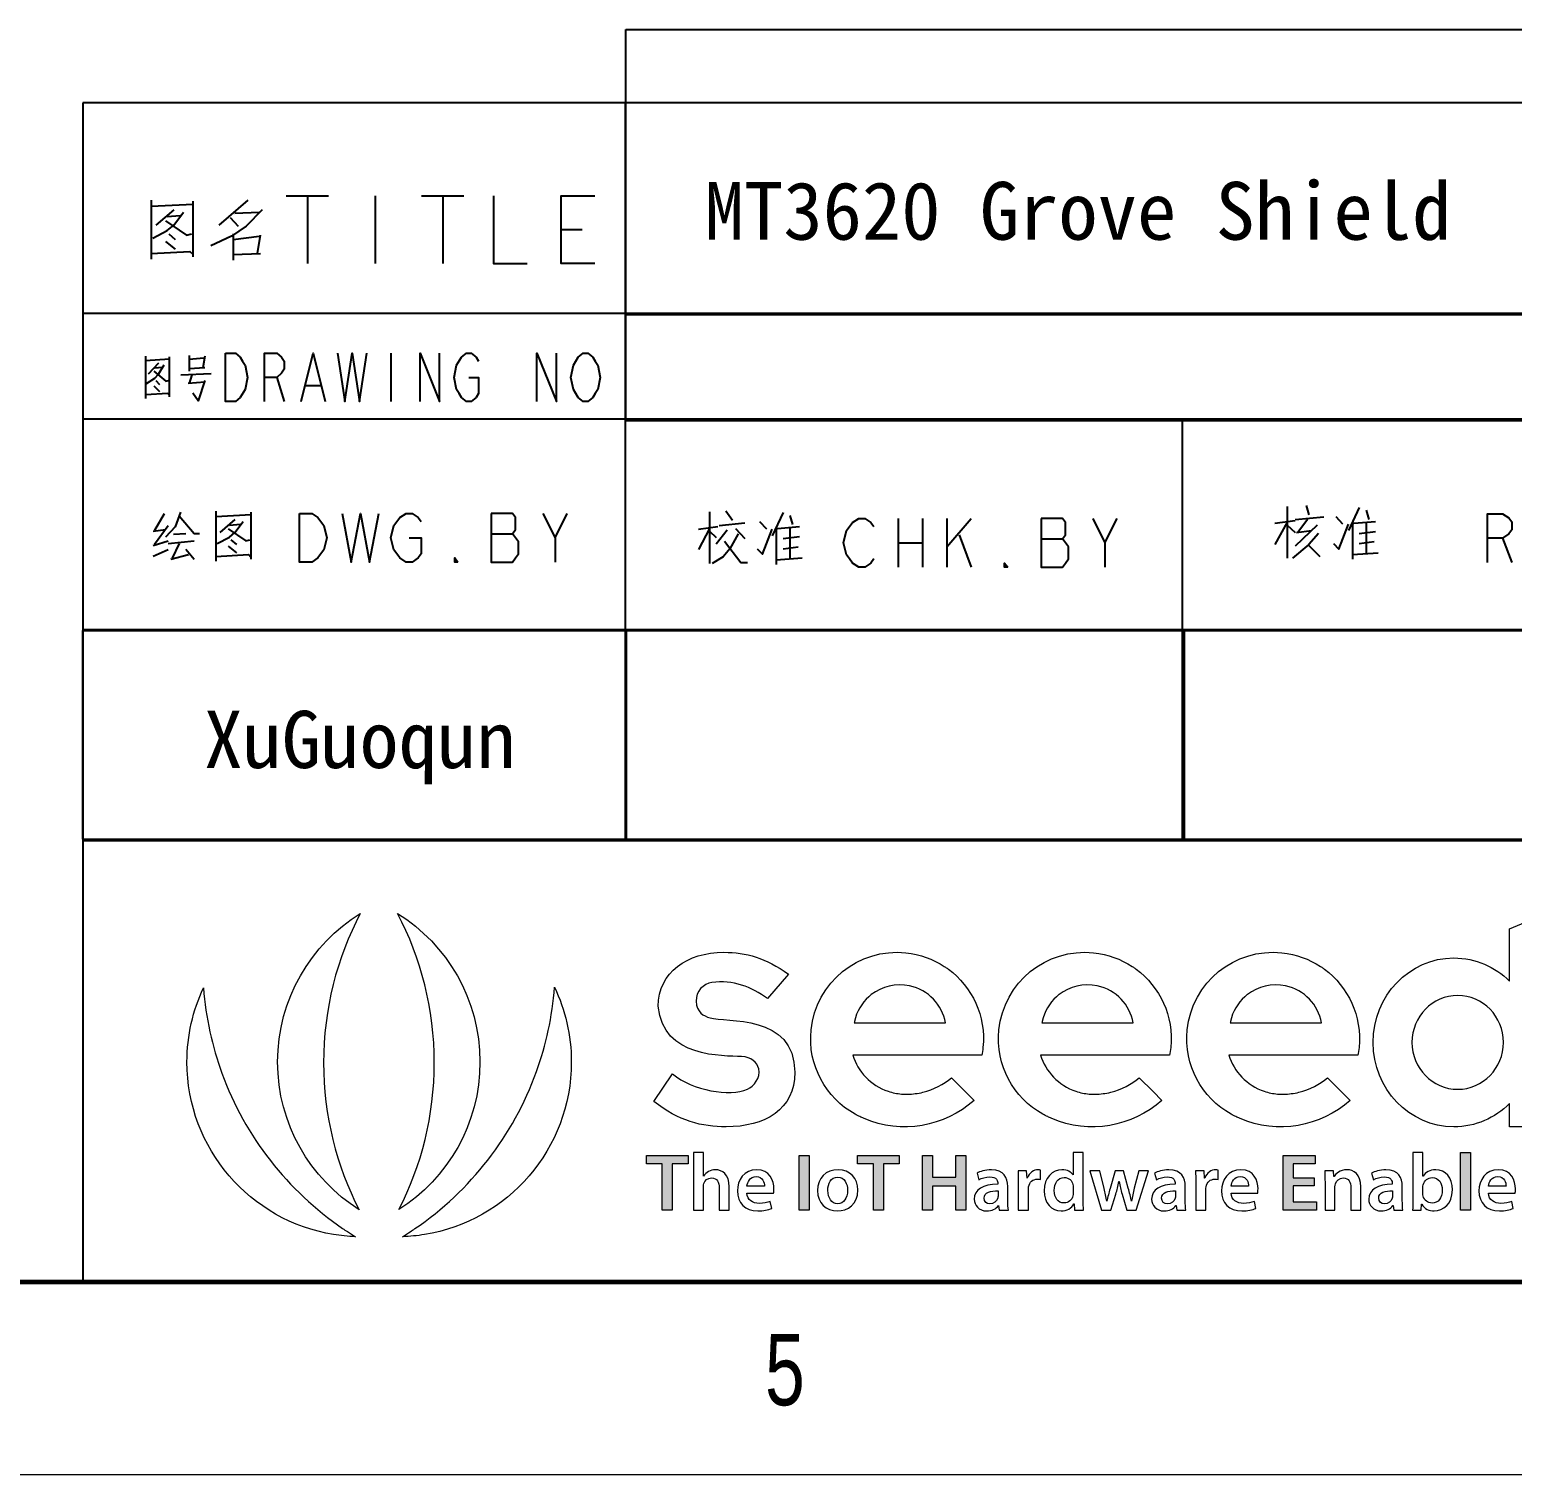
# Model space of a CAD drawing. Header units: millimetres. Extents: x 719 to 1006, y 1264 to 1464.
# Drawn here: x 917.97 to 956.47, y 1263.72 to 1301.23 of the extents above; entities that cross this region are included whole.
import ezdxf
from ezdxf.lldxf.tags import DXFTag

# ---------------------------------------------------------------- set-up
doc = ezdxf.new("R2010")
doc.units = ezdxf.units.MM
doc.layers.get('0').update_dxf_attribs({"linetype": 'CONTINUOUS'})
doc.layers.add('_U+56FE_U+5C42 1', color=7, linetype='CONTINUOUS')
doc.styles.add('SLDTEXTSTYLE0', font='TXT', dxfattribs={"width": 0.75})
tags = doc.linetypes.add('DASHED', pattern=[25.72, 12.86, -12.86]).pattern_tags.tags
tags[6:7] = [DXFTag(74, 4), DXFTag(75, 0), DXFTag(340, '0'), DXFTag(46, 0.0), DXFTag(50, 0.0), DXFTag(44, 0.0), DXFTag(45, 0.0)]
tags[4:5] = [DXFTag(74, 4), DXFTag(75, 0), DXFTag(340, '0'), DXFTag(46, 0.0), DXFTag(50, 0.0), DXFTag(44, 0.0), DXFTag(45, 0.0)]

# ---------------------------------------------------------------- blocks, each defined once
blk = doc.blocks.new('*T46')
at = {"color": 0, "linetype": 'Continuous', "lineweight": -2}
for p, q in [((0, 10.149), (28.9, 10.149)), ((0, 2.749), (0, 10.149)), ((28.9, 2.749), (28.9, 10.149)), ((0, 0), (0, 2.749)), ((0, 2.749), (28.9, 2.749)), ((28.9, 0), (28.9, 2.749)), ((0, 0), (28.9, 0))]:
    blk.add_line(p, q, dxfattribs=at)
at = {"color": 0, "linetype": 'Continuous', "char_height": 0.18, "width": 28.81102, "attachment_point": 4}
for s, insert in [('{\\Ftxt.shx|c134;\\W18.400000;\\H2.000000; }', (0.045, 6.449)), ('{\\Ftxt.shx|c134;\\W0.800000;\\H1.700000; }', (0.045, 1.374))]:
    blk.add_mtext(s, dxfattribs=dict(at, insert=insert))
blk = doc.blocks.new('*T49')
at = {"color": 0, "linetype": 'Continuous', "lineweight": -2}
for p, q in [((0, 5.423), (14.116, 5.423)), ((0, 0), (0, 5.423)), ((14.116, 5.423), (28.603, 5.423)), ((14.116, 0), (14.116, 5.423)), ((28.603, 5.423), (43.016, 5.423)), ((28.603, 0), (28.603, 5.423)), ((43.016, 0), (43.016, 5.423)), ((0, 0), (14.116, 0)), ((14.116, 0), (28.603, 0)), ((28.603, 0), (43.016, 0))]:
    blk.add_line(p, q, dxfattribs=at)
at = {"color": 0, "linetype": 'Continuous', "insert": (28.648, 5.379), "char_height": 0.18, "width": 14.32379, "attachment_point": 1}
blk.add_mtext('{\\Ftxt.shx|c134;\\W0.800000;\\H3.000000; }', dxfattribs=at)
blk = doc.blocks.new('block 8')
at = {"layer": '_U+56FE_U+5C42 1'}
h = blk.add_hatch(color=148, dxfattribs=at)
h.dxf.hatch_style = 2
h.paths.add_polyline_path([(-15.67, -312.93), (-22.31, -312.93), (-22.31, -309.4), (-4.75, -309.4), (-4.75, -312.93), (-11.45, -312.93), (-11.45, -332.36), (-15.67, -332.36)])
h = blk.add_hatch(color=148, dxfattribs=at)
h.dxf.hatch_style = 2
h.paths.add_polyline_path([(46.22, -309.4), (46.22, -332.36), (42, -332.36), (42, -309.4)])
h = blk.add_hatch(color=148, dxfattribs=at)
h.dxf.hatch_style = 2
h.paths.add_polyline_path([(73.32, -312.93), (66.68, -312.93), (66.68, -309.4), (84.24, -309.4), (84.24, -312.93), (77.53, -312.93), (77.53, -332.36), (73.32, -332.36)])
h = blk.add_hatch(color=148, dxfattribs=at)
h.dxf.hatch_style = 2
h.paths.add_polyline_path([(98.2, -309.4), (98.2, -318.57), (108.04, -318.57), (108.04, -309.4), (112.26, -309.4), (112.26, -332.36), (108.04, -332.36), (108.04, -322.23), (98.2, -322.23), (98.2, -332.36), (93.98, -332.36), (93.98, -309.4)])
h = blk.add_hatch(color=148, dxfattribs=at)
h.dxf.hatch_style = 2
h.paths.add_polyline_path([(259.04, -322.18), (250.28, -322.18), (250.28, -328.9), (260.07, -328.9), (260.07, -332.36), (246.06, -332.36), (246.06, -309.4), (259.56, -309.4), (259.56, -312.86), (250.28, -312.86), (250.28, -318.75), (259.04, -318.75)])
h = blk.add_hatch(color=148, dxfattribs=at)
h.dxf.hatch_style = 2
h.paths.add_polyline_path([(320.82, -308.15), (325.03, -308.15), (325.03, -332.36), (320.82, -332.36)])
at = {"layer": '_U+56FE_U+5C42 1', "lineweight": 0}
for points in [[(-15.67, -312.93), (-22.31, -312.93), (-22.31, -309.4), (-4.75, -309.4), (-4.75, -312.93), (-11.45, -312.93), (-11.45, -332.36), (-15.67, -332.36), (-15.67, -312.93)], [(46.22, -309.4), (46.22, -332.36), (42, -332.36), (42, -309.4), (46.22, -309.4)], [(73.32, -312.93), (66.68, -312.93), (66.68, -309.4), (84.24, -309.4), (84.24, -312.93), (77.53, -312.93), (77.53, -332.36), (73.32, -332.36), (73.32, -312.93)], [(98.2, -309.4), (98.2, -318.57), (108.04, -318.57), (108.04, -309.4), (112.26, -309.4), (112.26, -332.36), (108.04, -332.36), (108.04, -322.23), (98.2, -322.23), (98.2, -332.36), (93.98, -332.36), (93.98, -309.4), (98.2, -309.4)], [(259.04, -322.18), (250.28, -322.18), (250.28, -328.9), (260.07, -328.9), (260.07, -332.36), (246.06, -332.36), (246.06, -309.4), (259.56, -309.4), (259.56, -312.86), (250.28, -312.86), (250.28, -318.75), (259.04, -318.75), (259.04, -322.18)], [(320.82, -308.15), (325.03, -308.15), (325.03, -332.36), (320.82, -332.36), (320.82, -308.15)]]:
    blk.add_lwpolyline(points, dxfattribs=at)
for points, knots in [([(-2.57, -308.15), (-2.57, -308.15), (1.64, -308.15), (1.64, -308.15), (1.64, -308.15), (1.64, -318.05), (1.64, -318.05), (1.64, -318.05), (1.71, -318.05), (1.71, -318.05), (2.24, -317.26), (2.94, -316.62), (3.82, -316.14), (4.64, -315.67), (5.66, -315.39), (6.7, -315.39), (9.53, -315.39), (12.56, -317.25), (12.56, -322.62), (12.56, -322.62), (12.56, -332.36), (12.56, -332.36), (12.56, -332.36), (8.34, -332.36), (8.34, -332.36), (8.34, -332.36), (8.34, -323.09), (8.34, -323.09), (8.34, -320.66), (7.46, -318.83), (5.11, -318.83), (3.45, -318.83), (2.29, -319.95), (1.83, -321.19), (1.68, -321.55), (1.64, -322), (1.64, -322.46), (1.64, -322.46), (1.64, -332.36), (1.64, -332.36), (1.64, -332.36), (-2.57, -332.36), (-2.57, -332.36), (-2.57, -332.36), (-2.57, -308.15), (-2.57, -308.15)], [0, 0, 0, 0, 1, 1, 1, 2, 2, 2, 3, 3, 3, 4, 4, 4, 5, 5, 5, 6, 6, 6, 7, 7, 7, 8, 8, 8, 9, 9, 9, 10, 10, 10, 11, 11, 11, 12, 12, 12, 13, 13, 13, 14, 14, 14, 15, 15, 15, 15]), ([(161.74, -308.15), (161.74, -308.15), (161.74, -327.7), (161.74, -327.7), (161.74, -329.41), (161.8, -331.24), (161.88, -332.36), (161.88, -332.36), (158.13, -332.36), (158.13, -332.36), (158.13, -332.36), (157.94, -329.71), (157.94, -329.71), (157.94, -329.71), (157.86, -329.71), (157.86, -329.71), (156.86, -331.59), (154.83, -332.74), (152.41, -332.74), (148.43, -332.74), (145.25, -329.37), (145.25, -324.26), (145.22, -318.71), (148.72, -315.39), (152.76, -315.39), (155.06, -315.39), (156.71, -316.34), (157.46, -317.57), (157.46, -317.57), (157.53, -317.57), (157.53, -317.57), (157.53, -317.57), (157.53, -308.15), (157.53, -308.15), (157.53, -308.15), (161.74, -308.15), (161.74, -308.15)], [0, 0, 0, 0, 1, 1, 1, 2, 2, 2, 3, 3, 3, 4, 4, 4, 5, 5, 5, 6, 6, 6, 7, 7, 7, 8, 8, 8, 9, 9, 9, 10, 10, 10, 11, 11, 11, 12, 12, 12, 12]), ([(300.57, -332.36), (300.65, -331.25), (300.71, -329.41), (300.71, -327.7), (300.71, -327.7), (300.71, -308.15), (300.71, -308.15), (300.71, -308.15), (304.92, -308.15), (304.92, -308.15), (304.92, -308.15), (304.92, -318.07), (304.92, -318.07), (304.92, -318.07), (304.99, -318.07), (304.99, -318.07), (306.01, -316.44), (307.85, -315.39), (310.35, -315.39), (314.43, -315.39), (317.37, -318.75), (317.34, -323.81), (317.34, -329.77), (313.51, -332.74), (309.73, -332.74), (307.57, -332.74), (305.65, -331.92), (304.43, -329.85), (304.43, -329.85), (304.36, -329.85), (304.36, -329.85), (304.36, -329.85), (304.17, -332.36), (304.17, -332.36), (304.17, -332.36), (300.57, -332.36), (300.57, -332.36)], [0, 0, 0, 0, 1, 1, 1, 2, 2, 2, 3, 3, 3, 4, 4, 4, 5, 5, 5, 6, 6, 6, 7, 7, 7, 8, 8, 8, 9, 9, 9, 10, 10, 10, 11, 11, 11, 12, 12, 12, 12]), ([(20.02, -325.23), (20.13, -328.22), (22.48, -329.54), (25.19, -329.54), (27.14, -329.54), (28.53, -329.24), (29.82, -328.77), (29.82, -328.77), (30.44, -331.66), (30.44, -331.66), (29.01, -332.27), (27.03, -332.72), (24.59, -332.72), (19.17, -332.72), (15.98, -329.39), (15.98, -324.31), (15.98, -319.76), (18.77, -315.39), (24.16, -315.39), (29.62, -315.39), (31.37, -319.87), (31.37, -323.48), (31.37, -324.25), (31.3, -324.88), (31.22, -325.23), (31.22, -325.23), (20.02, -325.23), (20.02, -325.23)], [0, 0, 0, 0, 1, 1, 1, 2, 2, 2, 3, 3, 3, 4, 4, 4, 5, 5, 5, 6, 6, 6, 7, 7, 7, 8, 8, 8, 9, 9, 9, 9]), ([(27.4, -322.3), (27.42, -320.8), (26.76, -318.26), (23.9, -318.26), (21.28, -318.26), (20.2, -320.61), (20.01, -322.3), (20.01, -322.3), (27.4, -322.3), (27.4, -322.3)], [0, 0, 0, 0, 1, 1, 1, 2, 2, 2, 3, 3, 3, 3]), ([(66.76, -323.9), (66.76, -329.98), (62.45, -332.74), (58.15, -332.74), (53.44, -332.74), (49.77, -329.5), (49.77, -324.19), (49.77, -318.77), (53.38, -315.39), (58.44, -315.39), (63.43, -315.39), (66.76, -318.89), (66.76, -323.9)], [0, 0, 0, 0, 1, 1, 1, 2, 2, 2, 3, 3, 3, 4, 4, 4, 4]), ([(54.11, -324.08), (54.11, -327.29), (55.74, -329.68), (58.29, -329.68), (60.71, -329.68), (62.43, -327.39), (62.43, -324.03), (62.43, -321.41), (61.25, -318.45), (58.32, -318.45), (55.34, -318.45), (54.11, -321.31), (54.11, -324.08)], [0, 0, 0, 0, 1, 1, 1, 2, 2, 2, 3, 3, 3, 4, 4, 4, 4]), ([(126.39, -332.36), (126.39, -332.36), (126.1, -330.51), (126.1, -330.51), (126.1, -330.51), (126, -330.51), (126, -330.51), (124.99, -331.82), (123.24, -332.74), (121.07, -332.74), (117.67, -332.74), (115.8, -330.32), (115.8, -327.8), (115.8, -323.62), (119.54, -321.49), (125.72, -321.52), (125.72, -321.52), (125.72, -321.25), (125.72, -321.25), (125.72, -320.18), (125.3, -318.35), (122.33, -318.36), (120.69, -318.36), (118.96, -318.89), (117.82, -319.61), (117.82, -319.61), (116.99, -316.88), (116.99, -316.88), (118.25, -316.11), (120.42, -315.39), (123.05, -315.39), (128.4, -315.39), (129.93, -318.76), (129.93, -322.41), (129.93, -322.41), (129.93, -328.36), (129.93, -328.36), (129.93, -329.87), (130.01, -331.34), (130.19, -332.36), (130.19, -332.36), (126.39, -332.36), (126.39, -332.36)], [0, 0, 0, 0, 1, 1, 1, 2, 2, 2, 3, 3, 3, 4, 4, 4, 5, 5, 5, 6, 6, 6, 7, 7, 7, 8, 8, 8, 9, 9, 9, 10, 10, 10, 11, 11, 11, 12, 12, 12, 13, 13, 13, 14, 14, 14, 14]), ([(134.4, -321.13), (134.4, -318.88), (134.36, -317.25), (134.27, -315.77), (134.27, -315.77), (137.91, -315.77), (137.91, -315.77), (137.91, -315.77), (138.07, -318.95), (138.07, -318.95), (138.07, -318.95), (138.19, -318.95), (138.19, -318.95), (139.01, -316.59), (140.96, -315.39), (142.77, -315.39), (143.18, -315.39), (143.42, -315.41), (143.76, -315.49), (143.76, -315.49), (143.76, -319.45), (143.76, -319.45), (143.39, -319.37), (143.02, -319.33), (142.51, -319.33), (140.49, -319.33), (139.1, -320.6), (138.72, -322.51), (138.65, -322.88), (138.62, -323.32), (138.62, -323.76), (138.62, -323.76), (138.62, -332.36), (138.62, -332.36), (138.62, -332.36), (134.4, -332.36), (134.4, -332.36), (134.4, -332.36), (134.4, -321.13), (134.4, -321.13)], [0, 0, 0, 0, 1, 1, 1, 2, 2, 2, 3, 3, 3, 4, 4, 4, 5, 5, 5, 6, 6, 6, 7, 7, 7, 8, 8, 8, 9, 9, 9, 10, 10, 10, 11, 11, 11, 12, 12, 12, 13, 13, 13, 13]), ([(157.53, -322.7), (157.53, -322.37), (157.51, -321.95), (157.44, -321.61), (157.06, -319.98), (155.69, -318.65), (153.78, -318.65), (151.04, -318.65), (149.52, -321.02), (149.52, -324.1), (149.52, -327.14), (151.05, -329.37), (153.73, -329.37), (155.48, -329.37), (156.98, -328.17), (157.41, -326.35), (157.5, -325.98), (157.53, -325.56), (157.53, -325.12), (157.53, -325.12), (157.53, -322.7), (157.53, -322.7)], [0, 0, 0, 0, 1, 1, 1, 2, 2, 2, 3, 3, 3, 4, 4, 4, 5, 5, 5, 6, 6, 6, 7, 7, 7, 7]), ([(168.8, -315.77), (168.8, -315.77), (170.55, -323.29), (170.55, -323.29), (170.95, -325.06), (171.33, -326.86), (171.64, -328.68), (171.64, -328.68), (171.71, -328.68), (171.71, -328.68), (172.06, -326.88), (172.58, -325.03), (173.06, -323.32), (173.06, -323.32), (175.25, -315.77), (175.25, -315.77), (175.25, -315.77), (178.67, -315.77), (178.67, -315.77), (178.67, -315.77), (180.75, -323.13), (180.75, -323.13), (181.27, -325.06), (181.74, -326.88), (182.09, -328.68), (182.09, -328.68), (182.17, -328.68), (182.17, -328.68), (182.43, -326.88), (182.82, -325.06), (183.29, -323.13), (183.29, -323.13), (185.14, -315.77), (185.14, -315.77), (185.14, -315.77), (189.28, -315.77), (189.28, -315.77), (189.28, -315.77), (184.04, -332.36), (184.04, -332.36), (184.04, -332.36), (180.12, -332.36), (180.12, -332.36), (180.12, -332.36), (178.12, -325.61), (178.12, -325.61), (177.61, -323.87), (177.23, -322.31), (176.85, -320.29), (176.85, -320.29), (176.78, -320.29), (176.78, -320.29), (176.42, -322.34), (176, -323.96), (175.51, -325.6), (175.51, -325.6), (173.38, -332.36), (173.38, -332.36), (173.38, -332.36), (169.45, -332.36), (169.45, -332.36), (169.45, -332.36), (164.51, -315.77), (164.51, -315.77), (164.51, -315.77), (168.8, -315.77), (168.8, -315.77)], [0, 0, 0, 0, 1, 1, 1, 2, 2, 2, 3, 3, 3, 4, 4, 4, 5, 5, 5, 6, 6, 6, 7, 7, 7, 8, 8, 8, 9, 9, 9, 10, 10, 10, 11, 11, 11, 12, 12, 12, 13, 13, 13, 14, 14, 14, 15, 15, 15, 16, 16, 16, 17, 17, 17, 18, 18, 18, 19, 19, 19, 20, 20, 20, 21, 21, 21, 22, 22, 22, 22]), ([(201.19, -332.36), (201.19, -332.36), (200.9, -330.51), (200.9, -330.51), (200.9, -330.51), (200.8, -330.51), (200.8, -330.51), (199.79, -331.82), (198.04, -332.74), (195.87, -332.74), (192.47, -332.74), (190.6, -330.32), (190.6, -327.8), (190.6, -323.62), (194.33, -321.49), (200.52, -321.52), (200.52, -321.52), (200.52, -321.25), (200.52, -321.25), (200.52, -320.18), (200.1, -318.35), (197.12, -318.36), (195.49, -318.36), (193.76, -318.89), (192.62, -319.61), (192.62, -319.61), (191.78, -316.88), (191.78, -316.88), (193.05, -316.11), (195.21, -315.39), (197.84, -315.39), (203.2, -315.39), (204.73, -318.76), (204.73, -322.41), (204.73, -322.41), (204.73, -328.36), (204.73, -328.36), (204.73, -329.87), (204.81, -331.34), (204.99, -332.36), (204.99, -332.36), (201.19, -332.36), (201.19, -332.36)], [0, 0, 0, 0, 1, 1, 1, 2, 2, 2, 3, 3, 3, 4, 4, 4, 5, 5, 5, 6, 6, 6, 7, 7, 7, 8, 8, 8, 9, 9, 9, 10, 10, 10, 11, 11, 11, 12, 12, 12, 13, 13, 13, 14, 14, 14, 14]), ([(209.2, -321.13), (209.2, -318.88), (209.16, -317.25), (209.06, -315.77), (209.06, -315.77), (212.71, -315.77), (212.71, -315.77), (212.71, -315.77), (212.87, -318.95), (212.87, -318.95), (212.87, -318.95), (212.98, -318.95), (212.98, -318.95), (213.81, -316.59), (215.76, -315.39), (217.56, -315.39), (217.98, -315.39), (218.22, -315.41), (218.56, -315.49), (218.56, -315.49), (218.56, -319.45), (218.56, -319.45), (218.19, -319.37), (217.82, -319.33), (217.31, -319.33), (215.29, -319.33), (213.9, -320.6), (213.52, -322.51), (213.45, -322.88), (213.42, -323.32), (213.42, -323.76), (213.42, -323.76), (213.42, -332.36), (213.42, -332.36), (213.42, -332.36), (209.2, -332.36), (209.2, -332.36), (209.2, -332.36), (209.2, -321.13), (209.2, -321.13)], [0, 0, 0, 0, 1, 1, 1, 2, 2, 2, 3, 3, 3, 4, 4, 4, 5, 5, 5, 6, 6, 6, 7, 7, 7, 8, 8, 8, 9, 9, 9, 10, 10, 10, 11, 11, 11, 12, 12, 12, 13, 13, 13, 13]), ([(224.08, -325.23), (224.19, -328.22), (226.54, -329.54), (229.25, -329.54), (231.2, -329.54), (232.59, -329.24), (233.88, -328.77), (233.88, -328.77), (234.5, -331.66), (234.5, -331.66), (233.07, -332.27), (231.09, -332.72), (228.65, -332.72), (223.23, -332.72), (220.04, -329.39), (220.04, -324.31), (220.04, -319.76), (222.83, -315.39), (228.22, -315.39), (233.68, -315.39), (235.43, -319.87), (235.43, -323.48), (235.43, -324.25), (235.36, -324.88), (235.28, -325.23), (235.28, -325.23), (224.08, -325.23), (224.08, -325.23)], [0, 0, 0, 0, 1, 1, 1, 2, 2, 2, 3, 3, 3, 4, 4, 4, 5, 5, 5, 6, 6, 6, 7, 7, 7, 8, 8, 8, 9, 9, 9, 9]), ([(231.46, -322.3), (231.48, -320.8), (230.82, -318.26), (227.96, -318.26), (225.34, -318.26), (224.26, -320.61), (224.07, -322.3), (224.07, -322.3), (231.46, -322.3), (231.46, -322.3)], [0, 0, 0, 0, 1, 1, 1, 2, 2, 2, 3, 3, 3, 3]), ([(263.66, -320.71), (263.66, -318.8), (263.6, -317.21), (263.52, -315.77), (263.52, -315.77), (267.2, -315.77), (267.2, -315.77), (267.2, -315.77), (267.41, -318.28), (267.41, -318.28), (267.41, -318.28), (267.51, -318.28), (267.51, -318.28), (268.24, -317), (270.05, -315.39), (272.84, -315.39), (275.74, -315.39), (278.79, -317.25), (278.79, -322.54), (278.79, -322.54), (278.79, -332.36), (278.79, -332.36), (278.79, -332.36), (274.58, -332.36), (274.58, -332.36), (274.58, -332.36), (274.58, -323.04), (274.58, -323.04), (274.58, -320.64), (273.68, -318.82), (271.37, -318.82), (269.67, -318.82), (268.51, -320.01), (268.07, -321.29), (267.94, -321.63), (267.87, -322.14), (267.87, -322.62), (267.87, -322.62), (267.87, -332.36), (267.87, -332.36), (267.87, -332.36), (263.66, -332.36), (263.66, -332.36), (263.66, -332.36), (263.66, -320.71), (263.66, -320.71)], [0, 0, 0, 0, 1, 1, 1, 2, 2, 2, 3, 3, 3, 4, 4, 4, 5, 5, 5, 6, 6, 6, 7, 7, 7, 8, 8, 8, 9, 9, 9, 10, 10, 10, 11, 11, 11, 12, 12, 12, 13, 13, 13, 14, 14, 14, 15, 15, 15, 15]), ([(292.7, -332.36), (292.7, -332.36), (292.41, -330.51), (292.41, -330.51), (292.41, -330.51), (292.31, -330.51), (292.31, -330.51), (291.3, -331.82), (289.54, -332.74), (287.37, -332.74), (283.98, -332.74), (282.11, -330.32), (282.11, -327.8), (282.11, -323.62), (285.84, -321.49), (292.03, -321.52), (292.03, -321.52), (292.03, -321.25), (292.03, -321.25), (292.03, -320.18), (291.61, -318.35), (288.63, -318.36), (286.99, -318.36), (285.27, -318.89), (284.13, -319.61), (284.13, -319.61), (283.29, -316.88), (283.29, -316.88), (284.56, -316.11), (286.72, -315.39), (289.35, -315.39), (294.71, -315.39), (296.24, -318.76), (296.24, -322.41), (296.24, -322.41), (296.24, -328.36), (296.24, -328.36), (296.24, -329.87), (296.32, -331.34), (296.5, -332.36), (296.5, -332.36), (292.7, -332.36), (292.7, -332.36)], [0, 0, 0, 0, 1, 1, 1, 2, 2, 2, 3, 3, 3, 4, 4, 4, 5, 5, 5, 6, 6, 6, 7, 7, 7, 8, 8, 8, 9, 9, 9, 10, 10, 10, 11, 11, 11, 12, 12, 12, 13, 13, 13, 14, 14, 14, 14]), ([(304.92, -325.46), (304.92, -325.81), (304.96, -326.15), (305.03, -326.45), (305.47, -328.15), (306.94, -329.41), (308.79, -329.41), (311.44, -329.41), (313.06, -327.33), (313.06, -323.98), (313.06, -321.06), (311.63, -318.66), (308.83, -318.66), (307.11, -318.66), (305.52, -319.88), (305.06, -321.76), (304.98, -322.08), (304.92, -322.44), (304.92, -322.84), (304.92, -322.84), (304.92, -325.46), (304.92, -325.46)], [0, 0, 0, 0, 1, 1, 1, 2, 2, 2, 3, 3, 3, 4, 4, 4, 5, 5, 5, 6, 6, 6, 7, 7, 7, 7]), ([(332.58, -325.23), (332.7, -328.22), (335.04, -329.54), (337.75, -329.54), (339.71, -329.54), (341.1, -329.24), (342.38, -328.77), (342.38, -328.77), (343.01, -331.66), (343.01, -331.66), (341.57, -332.27), (339.59, -332.72), (337.16, -332.72), (331.73, -332.72), (328.55, -329.39), (328.55, -324.31), (328.55, -319.76), (331.33, -315.39), (336.73, -315.39), (342.18, -315.39), (343.94, -319.87), (343.94, -323.48), (343.94, -324.25), (343.87, -324.88), (343.79, -325.23), (343.79, -325.23), (332.58, -325.23), (332.58, -325.23)], [0, 0, 0, 0, 1, 1, 1, 2, 2, 2, 3, 3, 3, 4, 4, 4, 5, 5, 5, 6, 6, 6, 7, 7, 7, 8, 8, 8, 9, 9, 9, 9]), ([(339.97, -322.3), (339.99, -320.8), (339.33, -318.26), (336.47, -318.26), (333.85, -318.26), (332.76, -320.61), (332.57, -322.3), (332.57, -322.3), (339.97, -322.3), (339.97, -322.3)], [0, 0, 0, 0, 1, 1, 1, 2, 2, 2, 3, 3, 3, 3]), ([(347.33, -321.13), (347.33, -318.88), (347.29, -317.25), (347.2, -315.77), (347.2, -315.77), (350.84, -315.77), (350.84, -315.77), (350.84, -315.77), (351, -318.95), (351, -318.95), (351, -318.95), (351.12, -318.95), (351.12, -318.95), (351.94, -316.59), (353.89, -315.39), (355.7, -315.39), (356.11, -315.39), (356.35, -315.41), (356.69, -315.49), (356.69, -315.49), (356.69, -319.45), (356.69, -319.45), (356.33, -319.37), (355.96, -319.33), (355.44, -319.33), (353.42, -319.33), (352.03, -320.6), (351.66, -322.51), (351.58, -322.88), (351.55, -323.32), (351.55, -323.76), (351.55, -323.76), (351.55, -332.36), (351.55, -332.36), (351.55, -332.36), (347.33, -332.36), (347.33, -332.36), (347.33, -332.36), (347.33, -321.13), (347.33, -321.13)], [0, 0, 0, 0, 1, 1, 1, 2, 2, 2, 3, 3, 3, 4, 4, 4, 5, 5, 5, 6, 6, 6, 7, 7, 7, 8, 8, 8, 9, 9, 9, 10, 10, 10, 11, 11, 11, 12, 12, 12, 13, 13, 13, 13]), ([(125.84, -324.24), (122.83, -324.2), (119.99, -324.83), (119.99, -327.35), (119.99, -328.96), (121.05, -329.73), (122.4, -329.73), (124.1, -329.73), (125.31, -328.63), (125.72, -327.42), (125.81, -327.13), (125.84, -326.8), (125.84, -326.51), (125.84, -326.51), (125.84, -324.24), (125.84, -324.24)], [0, 0, 0, 0, 1, 1, 1, 2, 2, 2, 3, 3, 3, 4, 4, 4, 5, 5, 5, 5]), ([(200.63, -324.24), (197.62, -324.2), (194.78, -324.83), (194.78, -327.35), (194.78, -328.96), (195.85, -329.73), (197.19, -329.73), (198.89, -329.73), (200.11, -328.63), (200.52, -327.42), (200.61, -327.13), (200.63, -326.8), (200.63, -326.51), (200.63, -326.51), (200.63, -324.24), (200.63, -324.24)], [0, 0, 0, 0, 1, 1, 1, 2, 2, 2, 3, 3, 3, 4, 4, 4, 5, 5, 5, 5]), ([(292.14, -324.24), (289.13, -324.2), (286.29, -324.83), (286.29, -327.35), (286.29, -328.96), (287.36, -329.73), (288.7, -329.73), (290.4, -329.73), (291.62, -328.63), (292.03, -327.42), (292.12, -327.13), (292.14, -326.8), (292.14, -326.51), (292.14, -326.51), (292.14, -324.24), (292.14, -324.24)], [0, 0, 0, 0, 1, 1, 1, 2, 2, 2, 3, 3, 3, 4, 4, 4, 5, 5, 5, 5])]:
    blk.add_open_spline(points, degree=3, knots=knots, dxfattribs=at)
blk = doc.blocks.new('block 7')
at = {"layer": '_U+56FE_U+5C42 1'}
blk.add_blockref('block 8', (0, 0), dxfattribs=at)
blk = doc.blocks.new('block 9')
at = {"layer": '_U+56FE_U+5C42 1', "lineweight": 0}
for points, knots in [([(-177.79, -269.94), (-177.79, -296.16), (-164.09, -319.16), (-143.48, -332.23), (-153.03, -313.66), (-158.42, -292.6), (-158.42, -270.28), (-158.42, -247.55), (-152.82, -226.13), (-142.94, -207.31), (-163.85, -220.32), (-177.79, -243.5), (-177.79, -269.94)], [0, 0, 0, 0, 1, 1, 1, 2, 2, 2, 3, 3, 3, 4, 4, 4, 4]), ([(-92.51, -269.94), (-92.51, -243.56), (-106.38, -220.42), (-127.22, -207.4), (-117.36, -226.2), (-111.77, -247.59), (-111.77, -270.28), (-111.77, -292.57), (-117.15, -313.59), (-126.67, -332.14), (-106.14, -319.05), (-92.51, -296.1), (-92.51, -269.94)], [0, 0, 0, 0, 1, 1, 1, 2, 2, 2, 3, 3, 3, 4, 4, 4, 4]), ([(-150.44, -340.08), (-173.54, -324.25), (-191.5, -301.46), (-201.28, -274.73), (-205.43, -263.36), (-208.1, -251.29), (-209.07, -238.75), (-213.51, -248.22), (-216, -258.79), (-216, -269.94), (-216, -306.58), (-189.27, -336.96), (-154.25, -342.68), (-151.24, -343.17), (-148.17, -343.48), (-145.04, -343.59), (-146.16, -342.9), (-147.27, -342.19), (-148.36, -341.47), (-149.06, -341.01), (-149.75, -340.55), (-150.44, -340.08)], [0, 0, 0, 0, 1, 1, 1, 2, 2, 2, 3, 3, 3, 4, 4, 4, 5, 5, 5, 6, 6, 6, 7, 7, 7, 7]), ([(-61.11, -238.38), (-62.03, -250.8), (-64.63, -262.75), (-68.68, -274.02), (-78.43, -301.13), (-96.56, -324.24), (-119.96, -340.21), (-120.59, -340.64), (-121.23, -341.07), (-121.87, -341.49), (-122.96, -342.2), (-124.06, -342.91), (-125.17, -343.59), (-122.03, -343.49), (-118.93, -343.19), (-115.9, -342.7), (-80.81, -337.04), (-54.01, -306.63), (-54.01, -269.94), (-54.01, -258.64), (-56.56, -247.95), (-61.11, -238.38)], [0, 0, 0, 0, 1, 1, 1, 2, 2, 2, 3, 3, 3, 4, 4, 4, 5, 5, 5, 6, 6, 6, 7, 7, 7, 7])]:
    blk.add_open_spline(points, degree=3, knots=knots, dxfattribs=at)

msp = doc.modelspace()

# ---------------------------------------------------------------- linework, layer by layer
at = {"color": 7, "linetype": 'Continuous'}
for p, q in [((1001.397, 1299.336), (919.353, 1299.336)), ((919.353, 1299.336), (919.353, 1268.717)), ((933.436, 1299.336), (933.436, 1280.167)), ((921.127, 1296.808), (921.127, 1295.278)), ((922.215, 1295.335), (922.215, 1296.78)), ((923.637, 1296.808), (922.884, 1296.156)), ((924.635, 1296.921), (925.733, 1296.921)), ((925.184, 1296.921), (925.184, 1295.165)), ((926.941, 1296.921), (926.941, 1295.165)), ((928.149, 1296.921), (929.247, 1296.921)), ((928.698, 1296.921), (928.698, 1295.165)), ((922.215, 1296.695), (921.127, 1296.638)), ((921.713, 1296.553), (921.253, 1296.156)), ((921.545, 1296.383), (921.88, 1296.411)), ((923.177, 1296.355), (923.386, 1296.128)), ((923.302, 1296.468), (923.929, 1296.496)), ((921.169, 1295.816), (921.545, 1296.015)), ((931.772, 1296.043), (932.321, 1296.043)), ((921.504, 1295.731), (921.755, 1295.533)), ((921.587, 1295.93), (921.755, 1295.788)), ((923.218, 1295.873), (922.675, 1295.618)), ((923.26, 1295.93), (923.26, 1295.25)), ((923.26, 1295.788), (923.929, 1295.873)), ((923.888, 1295.42), (923.971, 1295.901)), ((921.127, 1295.42), (922.131, 1295.476)), ((922.215, 1295.391), (922.131, 1295.476)), ((923.26, 1295.391), (923.971, 1295.42)), ((1001.397, 1293.859), (919.353, 1293.859)), ((920.981, 1292.755), (920.981, 1291.655)), ((921.607, 1292.674), (920.981, 1292.633)), ((921.318, 1292.572), (921.053, 1292.287)), ((921.607, 1291.696), (921.607, 1292.735)), ((922.112, 1292.776), (922.112, 1292.368)), ((922.112, 1292.674), (922.497, 1292.715)), ((922.521, 1292.755), (922.473, 1292.45)), ((927.356, 1292.837), (927.356, 1291.574)), ((921.005, 1292.042), (921.222, 1292.185)), ((921.222, 1292.45), (921.414, 1292.47)), ((921.246, 1292.124), (921.342, 1292.022)), ((921.895, 1292.266), (922.689, 1292.307)), ((922.521, 1292.45), (922.112, 1292.429)), ((922.184, 1292.266), (922.112, 1292.042)), ((924.388, 1292.205), (924.578, 1291.574)), ((920.981, 1291.757), (921.558, 1291.798)), ((921.198, 1291.981), (921.342, 1291.839)), ((921.607, 1291.737), (921.558, 1291.798)), ((922.521, 1292.083), (922.088, 1292.042)), ((925.146, 1291.995), (925.525, 1291.995)), ((1001.397, 1291.121), (919.353, 1291.121)), ((947.91, 1280.167), (947.91, 1291.121)), ((921.465, 1288.657), (921.217, 1288.225)), ((922.809, 1288.728), (922.809, 1287.434)), ((923.729, 1288.633), (922.809, 1288.585)), ((923.729, 1287.482), (923.729, 1288.704)), ((931.615, 1288.04), (931.93, 1288.672)), ((935.627, 1288.715), (935.627, 1287.373)), ((936.051, 1288.739), (936.228, 1288.499)), ((937.537, 1288.691), (937.254, 1288.092)), ((950.624, 1288.849), (950.624, 1287.507)), ((951.119, 1288.873), (951.19, 1288.633)), ((952.499, 1288.825), (952.216, 1288.226)), ((952.676, 1288.753), (952.747, 1288.513)), ((921.5, 1288.249), (921.181, 1288.201)), ((921.571, 1288.345), (921.217, 1287.866)), ((923.304, 1288.513), (922.915, 1288.177)), ((923.163, 1288.369), (923.446, 1288.393)), ((935.344, 1288.26), (935.839, 1288.332)), ((935.627, 1288.284), (935.344, 1287.732)), ((935.874, 1288.356), (936.547, 1288.427)), ((936.299, 1288.284), (936.547, 1288.02)), ((937.113, 1288.26), (936.936, 1288.451)), ((937.36, 1288.308), (937.36, 1287.349)), ((937.396, 1288.284), (937.962, 1288.332)), ((937.714, 1288.619), (937.785, 1288.38)), ((937.714, 1288.284), (937.714, 1287.493)), ((940.528, 1288.54), (940.528, 1287.277)), ((941.159, 1288.54), (941.159, 1287.277)), ((941.791, 1288.54), (941.791, 1287.277)), ((941.791, 1287.803), (942.422, 1288.54)), ((945.896, 1287.909), (946.211, 1288.54)), ((950.306, 1288.418), (950.836, 1288.489)), ((950.624, 1288.442), (950.306, 1287.866)), ((950.624, 1288.37), (950.836, 1288.178)), ((950.836, 1288.513), (951.579, 1288.585)), ((951.402, 1288.37), (950.836, 1287.818)), ((951.155, 1288.513), (950.907, 1288.178)), ((952.075, 1288.394), (951.898, 1288.585)), ((952.322, 1288.442), (952.322, 1287.483)), ((952.358, 1288.418), (952.924, 1288.465)), ((952.676, 1288.418), (952.676, 1287.627)), ((921.181, 1287.842), (921.571, 1287.962)), ((921.571, 1287.89), (922.243, 1287.962)), ((921.854, 1287.89), (921.677, 1287.506)), ((921.712, 1288.129), (922.031, 1288.153)), ((922.844, 1287.89), (923.163, 1288.057)), ((923.198, 1287.985), (923.34, 1287.866)), ((929.957, 1288.145), (930.51, 1288.145)), ((935.627, 1288.212), (935.804, 1288.044)), ((936.087, 1288.236), (935.804, 1287.876)), ((937.537, 1288.02), (937.962, 1288.068)), ((940.528, 1287.909), (941.159, 1287.909)), ((942.107, 1288.119), (942.422, 1287.277)), ((944.238, 1288.014), (944.79, 1288.014)), ((950.872, 1288.178), (951.261, 1288.226)), ((952.499, 1288.154), (952.924, 1288.202)), ((952.499, 1287.89), (952.888, 1287.938)), ((956.222, 1288.033), (956.459, 1287.401)), ((921.571, 1287.722), (921.181, 1287.554)), ((921.641, 1287.482), (922.101, 1287.602)), ((922.031, 1287.746), (922.243, 1287.482)), ((922.809, 1287.554), (923.658, 1287.602)), ((923.127, 1287.818), (923.34, 1287.65)), ((923.729, 1287.53), (923.658, 1287.602)), ((937.36, 1287.469), (938.033, 1287.517)), ((937.537, 1287.756), (937.926, 1287.804)), ((951.19, 1287.842), (951.473, 1287.555)), ((952.322, 1287.603), (952.994, 1287.651)), ((1001.397, 1285.644), (919.353, 1285.644)), ((1001.397, 1280.167), (919.353, 1280.167))]:
    msp.add_line(p, q, dxfattribs=at)
at = {"color": 7, "linetype": 'Continuous', "lineweight": 60}
msp.add_line((724.402, 1268.717), (1001.402, 1268.717), dxfattribs=at)
at = {"color": 18, "linetype": 'DASHED', "lineweight": 5, "ltscale": 1.75}
msp.add_line((719.402, 1263.717), (1006.402, 1263.717), dxfattribs=at)
at = {"color": 7, "linetype": 'Continuous'}
for points in [[(930.015, 1296.921), (930.015, 1295.165), (930.893, 1295.165)], [(932.65, 1295.165), (931.772, 1295.165), (931.772, 1296.921), (932.65, 1296.921)], [(921.545, 1296.015), (921.713, 1296.156), (921.964, 1296.496)], [(924.013, 1296.553), (923.595, 1296.128), (923.218, 1295.873)], [(921.504, 1296.27), (922.047, 1295.901), (922.173, 1295.93)], [(921.222, 1292.185), (921.318, 1292.287), (921.462, 1292.531)], [(923.062, 1292.837), (923.315, 1292.837), (923.441, 1292.732), (923.504, 1292.626), (923.567, 1292.521), (923.63, 1292.205), (923.567, 1291.89)], [(923.567, 1291.89), (923.441, 1291.679), (923.315, 1291.574), (923.062, 1291.574), (923.062, 1292.837)], [(924.072, 1291.574), (924.072, 1292.837), (924.388, 1292.837), (924.514, 1292.732), (924.578, 1292.626), (924.578, 1292.416), (924.514, 1292.311), (924.388, 1292.205), (924.072, 1292.205)], [(925.02, 1291.574), (925.335, 1292.837), (925.651, 1291.574)], [(925.967, 1292.837), (926.156, 1291.574), (926.346, 1292.837), (926.535, 1291.574), (926.725, 1292.837)], [(928.114, 1291.574), (928.114, 1292.837), (928.619, 1291.574), (928.619, 1292.837)], [(929.377, 1292.205), (929.63, 1292.205), (929.63, 1291.784), (929.566, 1291.679), (929.44, 1291.574), (929.314, 1291.574), (929.187, 1291.679), (929.124, 1291.784), (929.061, 1291.89), (928.998, 1292.205), (929.061, 1292.521), (929.187, 1292.732)], [(929.187, 1292.732), (929.314, 1292.837), (929.44, 1292.837), (929.566, 1292.732), (929.63, 1292.626)], [(931.145, 1291.574), (931.145, 1292.837), (931.65, 1291.574), (931.65, 1292.837)], [(932.219, 1291.679), (932.092, 1291.89), (932.029, 1292.205), (932.092, 1292.521)], [(932.092, 1292.521), (932.219, 1292.732), (932.345, 1292.837), (932.471, 1292.837), (932.598, 1292.732), (932.661, 1292.626), (932.724, 1292.521), (932.787, 1292.205), (932.724, 1291.89), (932.661, 1291.784)], [(921.198, 1292.368), (921.51, 1292.103), (921.582, 1292.124)], [(922.521, 1292.124), (922.352, 1291.594), (922.208, 1291.798)], [(932.661, 1291.784), (932.598, 1291.679), (932.471, 1291.574), (932.345, 1291.574), (932.219, 1291.679)], [(921.889, 1288.704), (921.748, 1288.321), (921.5, 1288.057)], [(924.984, 1288.672), (925.3, 1288.672), (925.458, 1288.566)], [(925.458, 1288.566), (925.615, 1288.356), (925.694, 1288.04), (925.615, 1287.724), (925.536, 1287.619), (925.458, 1287.514), (925.3, 1287.409), (924.984, 1287.409), (924.984, 1288.672)], [(926.089, 1288.672), (926.326, 1287.409), (926.563, 1288.672), (926.799, 1287.409), (927.036, 1288.672)], [(927.431, 1288.356), (927.589, 1288.566), (927.747, 1288.672), (927.905, 1288.672), (928.062, 1288.566), (928.141, 1288.461)], [(929.957, 1288.672), (929.957, 1287.409), (930.51, 1287.409), (930.588, 1287.514), (930.667, 1287.619), (930.667, 1287.935), (930.588, 1288.04), (930.51, 1288.145), (930.588, 1288.251), (930.588, 1288.566), (930.51, 1288.672), (929.957, 1288.672)], [(931.299, 1288.672), (931.615, 1288.04), (931.615, 1287.409)], [(955.827, 1287.401), (955.827, 1288.664), (956.222, 1288.664), (956.38, 1288.559), (956.459, 1288.454), (956.459, 1288.243), (956.38, 1288.138), (956.222, 1288.033), (955.827, 1288.033)], [(921.854, 1288.609), (922.243, 1288.153), (922.384, 1288.153)], [(923.127, 1288.273), (923.587, 1287.962), (923.693, 1287.985)], [(923.163, 1288.057), (923.304, 1288.177), (923.516, 1288.465)], [(927.826, 1288.04), (928.141, 1288.04), (928.141, 1287.619), (928.062, 1287.514), (927.905, 1287.409), (927.747, 1287.409), (927.589, 1287.514), (927.51, 1287.619), (927.431, 1287.724), (927.352, 1288.04), (927.431, 1288.356)], [(936.865, 1287.756), (937.007, 1287.613), (937.254, 1288.26)], [(939.896, 1287.488), (939.817, 1287.382), (939.66, 1287.277), (939.502, 1287.277), (939.344, 1287.382), (939.265, 1287.488), (939.186, 1287.593), (939.107, 1287.909), (939.186, 1288.224), (939.265, 1288.33), (939.344, 1288.435), (939.502, 1288.54), (939.66, 1288.54), (939.817, 1288.435), (939.896, 1288.33)], [(944.948, 1287.803), (944.79, 1288.014), (944.869, 1288.119), (944.869, 1288.435), (944.79, 1288.54), (944.238, 1288.54)], [(944.238, 1288.54), (944.238, 1287.277), (944.79, 1287.277), (944.869, 1287.382), (944.948, 1287.488), (944.948, 1287.803)], [(945.58, 1288.54), (945.896, 1287.909), (945.896, 1287.277)], [(951.827, 1287.89), (951.969, 1287.747), (952.216, 1288.394)], [(936.37, 1288.14), (936.158, 1287.756), (935.981, 1287.541), (935.698, 1287.373)], [(936.016, 1287.948), (936.441, 1287.397), (936.617, 1287.397)], [(951.438, 1288.154), (951.19, 1287.866), (950.766, 1287.507)], [(929.089, 1287.409), (929.01, 1287.409), (929.01, 1287.514), (929.089, 1287.409)], [(943.37, 1287.277), (943.291, 1287.277), (943.291, 1287.382), (943.37, 1287.277)]]:
    msp.add_lwpolyline(points, dxfattribs=at)
at = {"layer": '_U+56FE_U+5C42 1', "lineweight": 0}
for points, knots in [([(956.401, 1277.885), (956.401, 1277.885), (956.401, 1276.526), (956.401, 1276.526), (956.025, 1276.899), (955.517, 1277.128), (954.957, 1277.128), (953.797, 1277.128), (952.858, 1276.146), (952.858, 1274.935), (952.858, 1273.724), (953.797, 1272.742), (954.957, 1272.742), (955.517, 1272.742), (956.025, 1272.971), (956.401, 1273.344), (956.401, 1273.344), (956.401, 1272.742), (956.401, 1272.742), (956.401, 1272.742), (957.377, 1272.742), (957.377, 1272.742), (957.377, 1272.742), (957.377, 1278.292), (957.377, 1278.292), (957.377, 1278.292), (956.401, 1277.885), (956.401, 1277.885)], [0, 0, 0, 0, 1, 1, 1, 2, 2, 2, 3, 3, 3, 4, 4, 4, 5, 5, 5, 6, 6, 6, 7, 7, 7, 8, 8, 8, 9, 9, 9, 9]), ([(936.455, 1274.567), (936.719, 1274.552), (936.865, 1274.421), (936.904, 1274.25), (936.959, 1274.016), (936.778, 1273.795), (936.61, 1273.72), (936.156, 1273.516), (935.19, 1273.681), (934.664, 1274.115), (934.664, 1274.115), (934.184, 1273.403), (934.184, 1273.403), (934.823, 1272.886), (935.437, 1272.742), (936.059, 1272.742), (937.067, 1272.742), (937.841, 1273.19), (937.841, 1274.158), (937.841, 1275.687), (936.038, 1275.448), (935.642, 1275.572), (935.474, 1275.624), (935.29, 1275.711), (935.279, 1276.006), (935.27, 1276.263), (935.466, 1276.457), (935.687, 1276.49), (936.235, 1276.571), (936.724, 1276.372), (937.13, 1276.075), (937.13, 1276.075), (937.677, 1276.705), (937.677, 1276.705), (937.08, 1277.133), (936.589, 1277.274), (935.998, 1277.274), (935.059, 1277.274), (934.294, 1276.759), (934.294, 1275.873), (934.415, 1274.515), (935.988, 1274.592), (936.455, 1274.567)], [0, 0, 0, 0, 1, 1, 1, 2, 2, 2, 3, 3, 3, 4, 4, 4, 5, 5, 5, 6, 6, 6, 7, 7, 7, 8, 8, 8, 9, 9, 9, 10, 10, 10, 11, 11, 11, 12, 12, 12, 13, 13, 13, 14, 14, 14, 14]), ([(941.829, 1276.836), (941.818, 1276.845), (941.806, 1276.853), (941.794, 1276.861), (941.782, 1276.87), (941.77, 1276.879), (941.758, 1276.887), (941.747, 1276.895), (941.735, 1276.902), (941.724, 1276.909), (941.434, 1277.099), (941.095, 1277.225), (940.726, 1277.263), (939.493, 1277.39), (938.392, 1276.493), (938.265, 1275.261), (938.171, 1274.34), (938.646, 1273.493), (939.407, 1273.07), (939.449, 1273.047), (939.491, 1273.026), (939.533, 1273.006), (939.565, 1272.991), (939.596, 1272.976), (939.628, 1272.963), (940.615, 1272.536), (941.731, 1272.746), (942.495, 1273.426), (942.495, 1273.426), (942.269, 1273.656), (942.269, 1273.656), (942.269, 1273.656), (941.911, 1274.018), (941.911, 1274.018), (941.703, 1273.841), (941.452, 1273.709), (941.169, 1273.64), (941.036, 1273.608), (940.903, 1273.592), (940.772, 1273.589), (940.764, 1273.589), (940.756, 1273.589), (940.748, 1273.589), (940.736, 1273.589), (940.723, 1273.589), (940.711, 1273.589), (940.677, 1273.589), (940.643, 1273.591), (940.61, 1273.594), (940.496, 1273.603), (940.381, 1273.626), (940.267, 1273.664), (939.811, 1273.817), (939.481, 1274.175), (939.346, 1274.6), (939.346, 1274.6), (939.54, 1274.6), (939.54, 1274.6), (939.54, 1274.6), (941.599, 1274.6), (941.599, 1274.6), (941.599, 1274.6), (942.109, 1274.6), (942.109, 1274.6), (942.109, 1274.6), (942.364, 1274.6), (942.364, 1274.6), (942.364, 1274.6), (942.698, 1274.6), (942.698, 1274.6), (942.711, 1274.667), (942.722, 1274.734), (942.728, 1274.802), (942.813, 1275.62), (942.446, 1276.38), (941.829, 1276.836)], [0, 0, 0, 0, 1, 1, 1, 2, 2, 2, 3, 3, 3, 4, 4, 4, 5, 5, 5, 6, 6, 6, 7, 7, 7, 8, 8, 8, 9, 9, 9, 10, 10, 10, 11, 11, 11, 12, 12, 12, 13, 13, 13, 14, 14, 14, 15, 15, 15, 16, 16, 16, 17, 17, 17, 18, 18, 18, 19, 19, 19, 20, 20, 20, 21, 21, 21, 22, 22, 22, 23, 23, 23, 24, 24, 24, 25, 25, 25, 25]), ([(946.704, 1276.836), (946.693, 1276.845), (946.681, 1276.853), (946.669, 1276.861), (946.657, 1276.87), (946.645, 1276.879), (946.633, 1276.887), (946.622, 1276.895), (946.611, 1276.902), (946.599, 1276.909), (946.309, 1277.099), (945.97, 1277.225), (945.601, 1277.263), (944.369, 1277.39), (943.267, 1276.493), (943.14, 1275.261), (943.046, 1274.34), (943.522, 1273.493), (944.282, 1273.07), (944.323, 1273.047), (944.366, 1273.026), (944.408, 1273.006), (944.44, 1272.991), (944.471, 1272.976), (944.503, 1272.963), (945.49, 1272.536), (946.606, 1272.746), (947.37, 1273.426), (947.37, 1273.426), (947.144, 1273.656), (947.144, 1273.656), (947.144, 1273.656), (946.786, 1274.018), (946.786, 1274.018), (946.578, 1273.841), (946.327, 1273.709), (946.044, 1273.64), (945.911, 1273.608), (945.778, 1273.592), (945.647, 1273.589), (945.639, 1273.589), (945.631, 1273.589), (945.623, 1273.589), (945.611, 1273.589), (945.598, 1273.589), (945.585, 1273.589), (945.552, 1273.589), (945.519, 1273.591), (945.485, 1273.594), (945.371, 1273.603), (945.256, 1273.626), (945.142, 1273.664), (944.686, 1273.817), (944.357, 1274.175), (944.221, 1274.6), (944.221, 1274.6), (944.415, 1274.6), (944.415, 1274.6), (944.415, 1274.6), (946.474, 1274.6), (946.474, 1274.6), (946.474, 1274.6), (946.984, 1274.6), (946.984, 1274.6), (946.984, 1274.6), (947.239, 1274.6), (947.239, 1274.6), (947.239, 1274.6), (947.573, 1274.6), (947.573, 1274.6), (947.586, 1274.667), (947.596, 1274.734), (947.604, 1274.802), (947.688, 1275.62), (947.321, 1276.38), (946.704, 1276.836)], [0, 0, 0, 0, 1, 1, 1, 2, 2, 2, 3, 3, 3, 4, 4, 4, 5, 5, 5, 6, 6, 6, 7, 7, 7, 8, 8, 8, 9, 9, 9, 10, 10, 10, 11, 11, 11, 12, 12, 12, 13, 13, 13, 14, 14, 14, 15, 15, 15, 16, 16, 16, 17, 17, 17, 18, 18, 18, 19, 19, 19, 20, 20, 20, 21, 21, 21, 22, 22, 22, 23, 23, 23, 24, 24, 24, 25, 25, 25, 25]), ([(951.594, 1276.836), (951.583, 1276.845), (951.571, 1276.853), (951.559, 1276.861), (951.547, 1276.87), (951.535, 1276.879), (951.523, 1276.887), (951.512, 1276.895), (951.5, 1276.902), (951.489, 1276.909), (951.198, 1277.099), (950.86, 1277.225), (950.491, 1277.263), (949.258, 1277.39), (948.156, 1276.493), (948.03, 1275.261), (947.935, 1274.34), (948.411, 1273.493), (949.172, 1273.07), (949.213, 1273.047), (949.255, 1273.026), (949.298, 1273.006), (949.33, 1272.991), (949.361, 1272.976), (949.392, 1272.963), (950.38, 1272.536), (951.495, 1272.746), (952.26, 1273.426), (952.26, 1273.426), (952.033, 1273.656), (952.033, 1273.656), (952.033, 1273.656), (951.676, 1274.018), (951.676, 1274.018), (951.468, 1273.841), (951.217, 1273.709), (950.933, 1273.64), (950.801, 1273.608), (950.668, 1273.592), (950.536, 1273.589), (950.529, 1273.589), (950.521, 1273.589), (950.513, 1273.589), (950.5, 1273.589), (950.488, 1273.589), (950.475, 1273.589), (950.442, 1273.589), (950.408, 1273.591), (950.375, 1273.594), (950.26, 1273.603), (950.145, 1273.626), (950.032, 1273.664), (949.576, 1273.817), (949.246, 1274.175), (949.111, 1274.6), (949.111, 1274.6), (949.305, 1274.6), (949.305, 1274.6), (949.305, 1274.6), (951.363, 1274.6), (951.363, 1274.6), (951.363, 1274.6), (951.874, 1274.6), (951.874, 1274.6), (951.874, 1274.6), (952.129, 1274.6), (952.129, 1274.6), (952.129, 1274.6), (952.463, 1274.6), (952.463, 1274.6), (952.476, 1274.667), (952.486, 1274.734), (952.493, 1274.802), (952.577, 1275.62), (952.211, 1276.38), (951.594, 1276.836)], [0, 0, 0, 0, 1, 1, 1, 2, 2, 2, 3, 3, 3, 4, 4, 4, 5, 5, 5, 6, 6, 6, 7, 7, 7, 8, 8, 8, 9, 9, 9, 10, 10, 10, 11, 11, 11, 12, 12, 12, 13, 13, 13, 14, 14, 14, 15, 15, 15, 16, 16, 16, 17, 17, 17, 18, 18, 18, 19, 19, 19, 20, 20, 20, 21, 21, 21, 22, 22, 22, 23, 23, 23, 24, 24, 24, 25, 25, 25, 25]), ([(939.385, 1275.445), (939.387, 1275.456), (939.389, 1275.467), (939.391, 1275.479), (939.446, 1275.736), (939.581, 1275.956), (939.762, 1276.12), (939.769, 1276.126), (939.776, 1276.132), (939.783, 1276.139), (939.791, 1276.145), (939.799, 1276.152), (939.806, 1276.158), (939.814, 1276.164), (939.821, 1276.17), (939.828, 1276.176), (940.1, 1276.387), (940.46, 1276.481), (940.822, 1276.403), (941.312, 1276.298), (941.668, 1275.908), (941.754, 1275.445), (941.754, 1275.445), (939.385, 1275.445), (939.385, 1275.445)], [0, 0, 0, 0, 1, 1, 1, 2, 2, 2, 3, 3, 3, 4, 4, 4, 5, 5, 5, 6, 6, 6, 7, 7, 7, 8, 8, 8, 8]), ([(944.26, 1275.445), (944.262, 1275.456), (944.264, 1275.467), (944.266, 1275.479), (944.321, 1275.736), (944.456, 1275.956), (944.637, 1276.12), (944.644, 1276.126), (944.651, 1276.132), (944.658, 1276.139), (944.666, 1276.145), (944.674, 1276.152), (944.681, 1276.158), (944.689, 1276.164), (944.696, 1276.17), (944.703, 1276.176), (944.975, 1276.387), (945.334, 1276.481), (945.697, 1276.403), (946.187, 1276.298), (946.543, 1275.908), (946.629, 1275.445), (946.629, 1275.445), (944.26, 1275.445), (944.26, 1275.445)], [0, 0, 0, 0, 1, 1, 1, 2, 2, 2, 3, 3, 3, 4, 4, 4, 5, 5, 5, 6, 6, 6, 7, 7, 7, 8, 8, 8, 8]), ([(949.15, 1275.445), (949.151, 1275.456), (949.153, 1275.467), (949.156, 1275.479), (949.211, 1275.736), (949.345, 1275.956), (949.527, 1276.12), (949.534, 1276.126), (949.541, 1276.132), (949.548, 1276.139), (949.556, 1276.145), (949.563, 1276.152), (949.571, 1276.158), (949.578, 1276.164), (949.586, 1276.17), (949.593, 1276.176), (949.864, 1276.387), (950.224, 1276.481), (950.586, 1276.403), (951.077, 1276.298), (951.433, 1275.908), (951.518, 1275.445), (951.518, 1275.445), (949.15, 1275.445), (949.15, 1275.445)], [0, 0, 0, 0, 1, 1, 1, 2, 2, 2, 3, 3, 3, 4, 4, 4, 5, 5, 5, 6, 6, 6, 7, 7, 7, 8, 8, 8, 8]), ([(955.056, 1273.716), (954.4, 1273.716), (953.868, 1274.262), (953.868, 1274.935), (953.868, 1275.608), (954.4, 1276.153), (955.056, 1276.153), (955.712, 1276.153), (956.243, 1275.608), (956.243, 1274.935), (956.243, 1274.262), (955.712, 1273.716), (955.056, 1273.716)], [0, 0, 0, 0, 1, 1, 1, 2, 2, 2, 3, 3, 3, 4, 4, 4, 4])]:
    msp.add_open_spline(points, degree=3, knots=knots, dxfattribs=at)

# ---------------------------------------------------------------- block references
for name, p in [('*T46', (933.452, 1291.085)), ('*T49', (919.356, 1280.21))]:
    msp.add_blockref(name, p)
at = {"layer": '_U+56FE_U+5C42 1', "xscale": 0.0616074035321408, "yscale": 0.0616074035319719, "zscale": 0.0616074035319877}
for name in ['block 9', 'block 7']:
    msp.add_blockref(name, (935.366, 1291.057), dxfattribs=at)

# ---------------------------------------------------------------- texts
at = {"attachment_point": 1}
for s, insert, char_height, width in [('{\\fSimSun|b0|i0|c134|p2;MT3620 Grove Shield}', (935.503, 1297.279), 1.5, 24.31061), ('{\\fSimSun|b0|i0|c134|p2;XuGuoqun}', (922.499, 1283.545), 1.48587, 11.09236)]:
    msp.add_mtext(s, dxfattribs=dict(at, insert=insert, char_height=char_height, width=width))
at = {"color": 7, "linetype": 'Continuous', "lineweight": 0, "insert": (937.068, 1267.364), "char_height": 1.852, "attachment_point": 1, "style": 'SLDTEXTSTYLE0'}
msp.add_mtext('5', dxfattribs=at)

doc.saveas('drawing.dxf')
